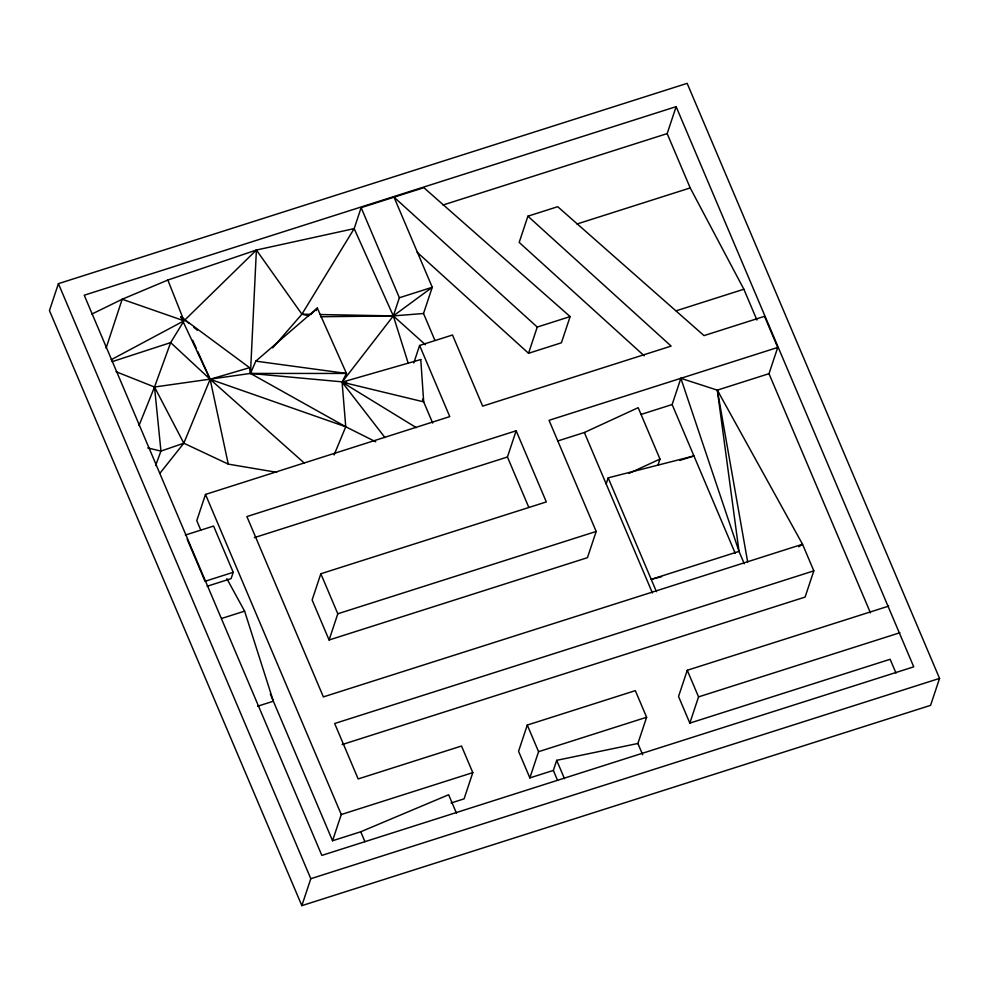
<?xml version="1.0" encoding="UTF-8"?>
<svg xmlns="http://www.w3.org/2000/svg" width="989" height="989" viewBox="0 0 989 989"><rect width="100%" height="100%" fill="white"/><g stroke="black" fill="none" stroke-linecap="round" stroke-linejoin="round"><path stroke-width="1.48" d="M375.721 441.786L345.754 426.766L250.477 373.434L256.398 250.032L354.173 228.62L361.146 207.653L423.836 187.675L570.134 316.579L561.406 342.8L528.534 353.283L417.135 252.257M106.07 348.202L122.179 299.247L167.846 280.048L256.398 250.032L301.917 314.181L308.803 315.837M58.413 283.658L49.45 310.595L301.843 905.652L930.587 705.342L939.55 678.405L687.157 83.348L58.413 283.658L310.806 878.702L301.843 905.652M644.21 355.817L519.188 242.416L527.903 216.195L671.123 346.088L482.657 406.133L452.492 334.999L419.608 345.47L449.772 416.604L205.502 494.426L196.774 520.647L200.742 529.98M185.4 535.037L213.587 526.061L233.206 572.31L231.105 578.614L207.146 586.254M334.097 454.915L345.754 426.766L342.083 382.15L393.325 315.911L399.371 297.751L361.146 207.653M342.107 744.581L805.095 597.084L813.823 570.863L802.536 544.247L323.378 696.899L246.891 516.567L516.159 430.784L546.324 501.918L320.844 573.756L312.116 599.977L329.09 639.994L587.454 557.672L596.182 531.452L549.043 420.313L777.725 347.46L764.522 316.332L704.007 335.617L557.709 206.701L527.903 216.195M434.839 340.167L423.527 313.501L432.255 287.28L394.03 197.17L537.25 327.062L570.134 316.579M413.798 362.951L419.608 345.47M329.09 639.994L337.805 613.773L320.844 573.756M456.448 813.143L448.647 794.748L360.738 831.774L332.551 840.749L341.267 814.528L205.502 494.426M528.534 353.283L537.25 327.062M528.732 507.221L507.431 457.005L516.159 430.784M756.931 320.04L743.864 289.233L690.211 187.935L667.167 133.602L676.13 106.651L84.226 295.217L321.833 855.398L913.737 666.833L676.13 106.651M813.823 570.863L334.665 723.515L358.166 778.936L461.517 746.015L472.804 772.632L464.088 798.852L451.071 802.994M606.158 483.893L608.173 477.848L693.944 455.929L679.777 460.441M527.285 725.061L518.557 751.281L529.857 777.898L553.346 770.419L556.696 760.331L637.893 743.481L646.621 717.26L635.334 690.643L527.285 725.061L538.572 751.677L529.857 777.898M735.198 553.21L672.137 404.538L680.865 378.317L717.322 390.136L768.997 373.681L777.725 347.46M657.969 465.127L659.984 459.069L638.177 407.678L584.363 432.502L557.932 440.921M888.654 606.109L687.268 670.27L678.541 696.491L689.827 723.107L890.137 659.292L895.997 673.089M689.827 723.107L698.555 696.886L687.268 670.27M155.607 465.559L160.947 451.095L154.519 387.02L170.652 342.614L183.225 322.093M139.016 425.517L154.519 387.02L250.477 373.434L346.484 373.446L317.345 308.111L255.805 361.146L250.477 373.434L346.706 382.273M159.909 473.311L183.818 443.208L210.138 379.282L197.701 351.441M316.084 310.608L317.345 308.111L310.769 314.539M272.667 347.881L301.917 314.181L354.173 228.62L393.325 315.911L408.111 362.889M111.188 359.724L184.016 320.807L256.398 250.032M320.523 316.74L393.325 315.911L432.255 287.28L399.371 297.751M798.741 546.781L802.536 544.247L717.322 390.136L739.006 551.392L744.247 563.73M91.816 314.082L122.179 299.247L184.016 320.807M629.029 473.348L659.984 459.069M276.697 472.309L228.274 464.125L183.818 443.208L160.947 451.095L147.72 447.93M112.103 361.677L170.652 342.614L210.138 379.282L304.118 462.901M442.961 205.02L667.167 133.602M576.946 224.021L690.211 187.935M676.142 310.806L743.864 289.233M254.346 537.633L507.431 457.005M640.996 414.453L672.137 404.538M233.206 572.31L205.02 581.297L187.181 539.24M221.721 618.434L244.604 611.14L273.36 701.213L257.635 706.22M337.805 613.773L596.182 531.452M698.555 696.886L899.953 632.725M341.267 814.528L472.804 772.632M538.572 751.677L646.621 717.26M310.806 878.702L939.55 678.405M249.587 367.685L210.138 379.282L180.839 316.801L249.587 367.685L250.477 373.434M661.579 576.711L651.219 579.356L739.006 551.392L680.865 378.317M345.074 381.692L342.083 382.15L384.968 437.558M320.201 314.527L393.325 315.911L423.527 313.501M301.917 314.181L311.065 314.354M255.805 361.146L346.484 373.446L342.083 382.15L416.307 427.656M345.754 426.766L210.138 379.282L228.274 464.125M116.059 371.716L154.519 387.02L183.818 443.208M189.097 323.527L180.839 316.801L182.421 318.804M193.819 327.359L197.367 330.239M393.325 315.911L425.431 344.741M226.852 578.652L244.604 611.14M192.719 340.303L196.452 348.647M768.997 373.681L870.444 612.859M719.127 394.401L717.322 390.136L747.684 562.073M608.173 477.848L656.461 591.694M584.363 432.502L652.431 592.992M637.893 743.481L642.702 754.792M422.526 399.148L432.675 423.057M556.696 760.331L564.496 778.714M553.346 770.419L557.536 780.321M360.738 831.774L364.941 841.676M270.356 694.13L332.551 840.749M167.846 280.048L183.46 319.398M420.77 359.551L342.083 382.15L423.688 401.868L420.77 359.551"/></g></svg>
